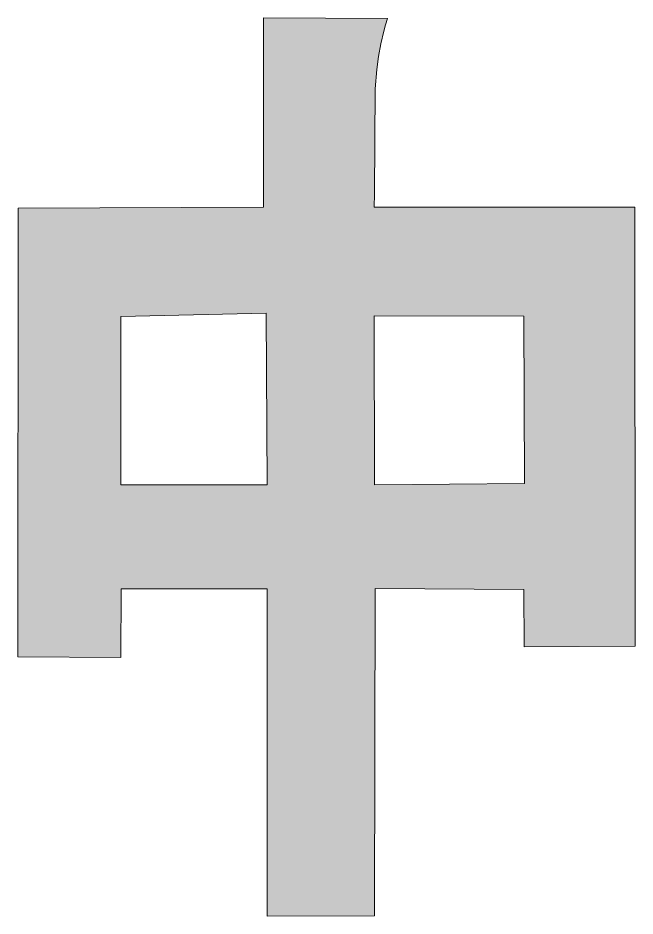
# Model space of a CAD drawing. Header units: millimetres. Extents: x 60 to 14975, y 125 to 10625.
# Drawn here: x 13775 to 13847.1, y 4800.5 to 4905.4 of the extents above; entities that cross this region are included whole.
import ezdxf

# ---------------------------------------------------------------- set-up
doc = ezdxf.new("R2010")
doc.units = ezdxf.units.MM
doc.linetypes.add('XKITLINE00', pattern=[0])
doc.layers.add('OtherObjectType', color=1, linetype='Continuous', lineweight=0)

# ---------------------------------------------------------------- blocks, each defined once
blk = doc.blocks.new('*A5')
at = {"layer": 'OtherObjectType'}
blk.add_hatch(color=7, dxfattribs=at).paths.add_polyline_path([(13816.66, 4850.82), (13834.19, 4850.99), (13834.12, 4870.55), (13847.08, 4883.26), (13847.11, 4832), (13834.16, 4831.9), (13834.12, 4838.62), (13816.76, 4838.73), (13816.66, 4800.47), (13804.13, 4800.45), (13804.12, 4838.66), (13787.05, 4838.67), (13787.02, 4830.64), (13775, 4830.73), (13775.04, 4883.17), (13803.68, 4883.26), (13803.69, 4905.37), (13818.18, 4905.29), (13817.95, 4904.56), (13817.75, 4903.83), (13817.41, 4902.35), (13817.14, 4900.86), (13816.94, 4899.35), (13816.74, 4897.08), (13816.67, 4884.81), (13816.64, 4883.28), (13847.08, 4883.26), (13804.02, 4870.9), (13787.02, 4870.5), (13787.04, 4850.81), (13804.12, 4850.82), (13804.02, 4870.9), (13847.08, 4883.26), (13834.12, 4870.55), (13816.64, 4870.56)], flags=17)
at = {"layer": 'OtherObjectType', "color": 7, "linetype": 'XKITLINE00', "lineweight": 0}
for p, q in [((13803.69, 4905.37), (13803.68, 4883.26)), ((13803.68, 4883.26), (13803.69, 4905.37)), ((13818.18, 4905.29), (13803.69, 4905.37)), ((13803.69, 4905.37), (13818.18, 4905.29)), ((13817.95, 4904.56), (13818.18, 4905.29)), ((13818.18, 4905.29), (13817.95, 4904.56)), ((13817.75, 4903.83), (13817.95, 4904.56)), ((13817.95, 4904.56), (13817.75, 4903.83)), ((13817.41, 4902.35), (13817.75, 4903.83)), ((13817.75, 4903.83), (13817.41, 4902.35)), ((13817.14, 4900.86), (13817.41, 4902.35)), ((13817.41, 4902.35), (13817.14, 4900.86)), ((13816.94, 4899.35), (13817.14, 4900.86)), ((13817.14, 4900.86), (13816.94, 4899.35)), ((13816.74, 4897.08), (13816.94, 4899.35)), ((13816.94, 4899.35), (13816.74, 4897.08)), ((13816.67, 4884.81), (13816.74, 4897.08)), ((13816.74, 4897.08), (13816.67, 4884.81)), ((13816.64, 4883.28), (13816.67, 4884.81)), ((13816.67, 4884.81), (13816.64, 4883.28)), ((13775.04, 4883.17), (13775, 4830.73)), ((13775, 4830.73), (13775.04, 4883.17)), ((13803.68, 4883.26), (13775.04, 4883.17)), ((13775.04, 4883.17), (13803.68, 4883.26)), ((13847.08, 4883.26), (13816.64, 4883.28)), ((13816.64, 4883.28), (13847.08, 4883.26)), ((13847.11, 4832), (13847.08, 4883.26)), ((13847.08, 4883.26), (13847.11, 4832)), ((13787.02, 4870.5), (13804.02, 4870.9)), ((13804.02, 4870.9), (13787.02, 4870.5)), ((13787.04, 4850.81), (13787.02, 4870.5)), ((13787.02, 4870.5), (13787.04, 4850.81)), ((13804.02, 4870.9), (13804.12, 4850.82)), ((13804.12, 4850.82), (13804.02, 4870.9)), ((13816.66, 4850.82), (13816.64, 4870.56)), ((13816.64, 4870.56), (13834.12, 4870.55)), ((13834.12, 4870.55), (13816.64, 4870.56)), ((13816.64, 4870.56), (13816.66, 4850.82)), ((13834.12, 4870.55), (13834.19, 4850.99)), ((13834.19, 4850.99), (13834.12, 4870.55)), ((13804.12, 4850.82), (13787.04, 4850.81)), ((13787.04, 4850.81), (13804.12, 4850.82)), ((13834.19, 4850.99), (13816.66, 4850.82)), ((13816.66, 4850.82), (13834.19, 4850.99)), ((13787.02, 4830.64), (13787.05, 4838.67)), ((13787.05, 4838.67), (13787.02, 4830.64)), ((13787.05, 4838.67), (13804.12, 4838.66)), ((13804.12, 4838.66), (13787.05, 4838.67)), ((13804.12, 4838.66), (13804.13, 4800.45)), ((13804.13, 4800.45), (13804.12, 4838.66)), ((13816.66, 4800.47), (13816.76, 4838.73)), ((13816.76, 4838.73), (13816.66, 4800.47)), ((13816.76, 4838.73), (13834.12, 4838.62)), ((13834.12, 4838.62), (13816.76, 4838.73)), ((13834.12, 4838.62), (13834.16, 4831.9)), ((13834.16, 4831.9), (13834.12, 4838.62)), ((13834.16, 4831.9), (13847.11, 4832)), ((13847.11, 4832), (13834.16, 4831.9)), ((13775, 4830.73), (13787.02, 4830.64)), ((13787.02, 4830.64), (13775, 4830.73)), ((13804.13, 4800.45), (13816.66, 4800.47)), ((13816.66, 4800.47), (13804.13, 4800.45))]:
    blk.add_line(p, q, dxfattribs=at)

msp = doc.modelspace()

# ---------------------------------------------------------------- block references
at = {"lineweight": 0}
msp.add_blockref('*A5', (0, 0), dxfattribs=at)

doc.saveas('drawing.dxf')
